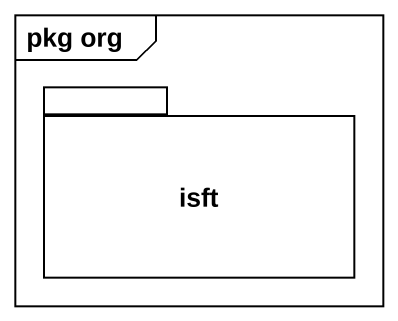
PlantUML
@startuml
mainframe pkg org
package isft {
}
@enduml
